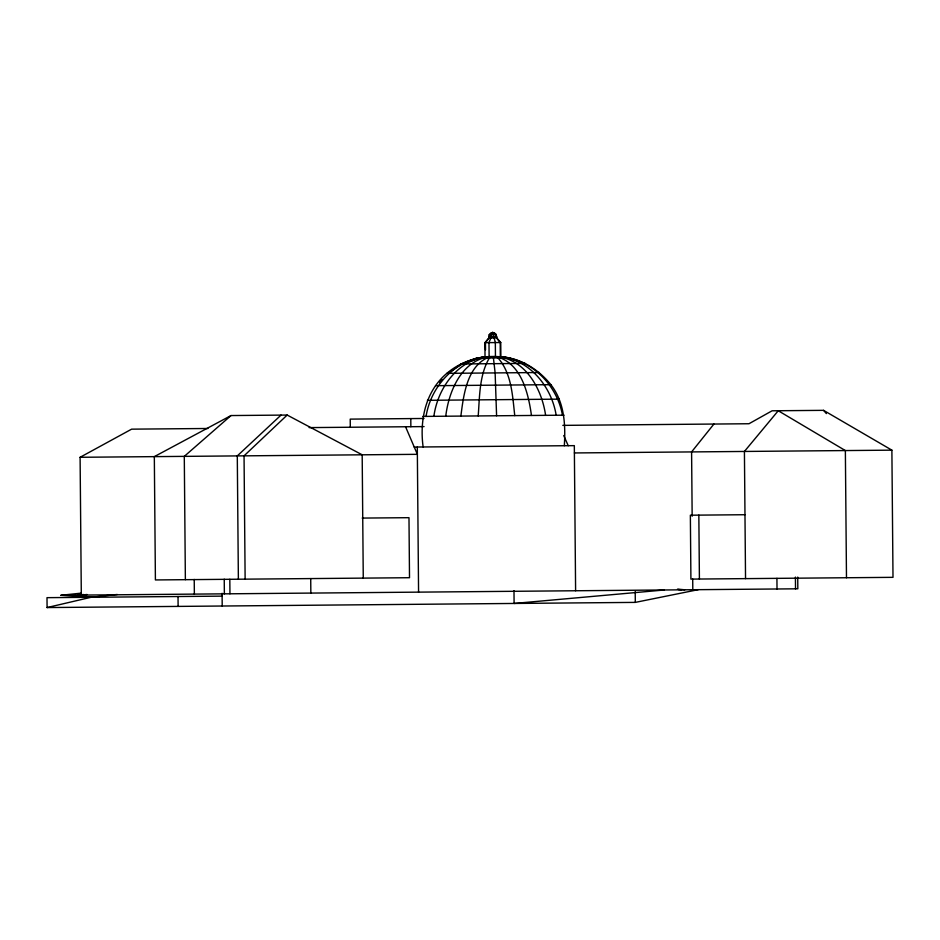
<?xml version="1.0" encoding="UTF-8"?>
<svg xmlns="http://www.w3.org/2000/svg" width="940" height="940" viewBox="0 0 940 940"><rect width="100%" height="100%" fill="white"/><g stroke="black" fill="none" stroke-linecap="round" stroke-linejoin="round"><path stroke-width="1.41" d="M478.202 415.938C479.717 396.492 479.189 375.283 489.364 357.964L491.15 356.965M460.87 416.091C463.573 395.117 466.898 365.989 489.117 356.988L488.988 342.63L490.868 337.918L491.091 334.534L492.736 332.443L496.191 334.487L496.743 337.871L500.75 342.524L500.879 356.883L508.81 357.788L523.85 363.416M445.748 416.22C448.65 391.968 460.776 362.264 487.331 357M433.88 416.326C437.547 388.948 456.946 360.619 485.945 357.012M426.079 416.397C430.602 386.904 454.596 359.985 485.028 357.024L484.899 342.665L488.824 337.942L489.317 334.558L492.736 332.443L495.944 334.499L496.473 337.871L500.197 342.536L500.327 356.883C529.96 359.679 551.698 387.104 556.163 415.257M423.129 446.97C419.498 420.262 425.444 391.381 446.841 373.345C461.951 360.596 481.632 354.838 501.255 356.883C520.901 358.152 538.714 369.573 550.864 384.672C564.505 402.167 565.633 424.481 564.329 445.736M713.918 424.046L691.593 451.917L692.157 516.236M439.603 382.592L442.364 379.502M363.263 578.112L362.182 454.807L287.17 415.057L244.047 455.841L245.129 579.158M281.025 415.104L237.291 455.9L238.372 579.216M492.113 333.007L493.7 332.995M287.17 415.057L231.029 415.551L184.287 456.37L185.368 579.674M449.014 372.557L461.423 363.968L476.721 358.07L484.829 357.024M87.091 594.491L81.31 595.091L80.1 457.287L131.624 429.157L207.905 428.487M231.029 415.551L154.325 456.629L155.405 579.945L409.511 577.712L408.982 517.682L362.194 518.081M471.892 360.737L478.202 358.058L485.569 357.012M222.11 596.136L47 597.664L47.082 607.557L91.086 597.276L117.265 594.48M47.082 607.557L635.311 602.387L698.209 589.674M483.148 357.623L485.592 357.212M91.086 597.276L60.947 595.279L81.263 593.14M77.785 595.126L83.59 594.515M664.416 589.979L514.098 603.457L513.992 590.673M490.762 333.019L494.722 332.983M489.317 334.558L496.191 334.487M488.812 336.637L496.731 336.567M488.824 337.942L496.743 337.871M484.899 342.665L500.75 342.524M476.345 358.07L509.574 357.788M460.694 363.968L525.319 363.404M446.841 373.345L539.348 372.534M435.526 385.682L550.864 384.672M427.395 400.311L559.253 399.147M744.985 514.721L690.36 515.202L690.912 579.111L893 577.336L891.884 450.154L823.558 410.345L772.093 410.792L748.992 423.74L562.825 425.373M422.871 416.42L564.071 415.186M423.999 418.476L350.221 419.123L350.303 427.242M309.084 427.606L424.069 426.596M414.199 447.052L574.328 445.642L575.609 590.755M80.1 457.287L417.36 454.326L405.563 426.76M574.387 452.951L891.884 450.154M60.947 595.279L797.825 588.804L797.719 577.078M677.517 589.11L684.766 589.791M678.327 589.556L681.253 589.827M501.067 356.883C531.829 359.209 557.209 385.365 562.472 415.198M499.963 356.895L505.567 357.623M499.081 356.895C526.682 360.948 542.039 390.018 545.6 415.351M499.963 357.13L502.782 357.599M497.424 356.918C521.559 363.921 528.374 393.519 531.464 415.468M823.558 410.345L826.377 413.6M563.73 435.549L568.23 445.701M493.312 356.953L495.133 372.921L496.59 415.774M514.756 415.621C512.5 395.94 511.748 373.462 497.965 357.882L495.451 356.93L495.333 342.571L492.736 332.443L489.564 334.546L489.094 337.942L485.451 342.665L485.51 349.833M846.482 577.736L845.366 450.565L778.25 410.745L744.421 451.447L745.538 578.629M795.416 577.09L795.522 588.828M776.922 578.347L777.016 588.981M698.843 515.132L699.407 579.028M692.709 579.087L692.803 589.721M635.217 591.577L635.311 602.387M417.301 447.029L418.57 592.13M410.792 418.582L410.862 426.713M310.717 578.582L310.846 593.081M229.818 579.287L229.947 593.786M224.237 579.181L224.366 593.833M222.087 593.281L222.204 606.018M194.228 579.439L194.357 594.104M178.024 596.512L178.118 606.406"/></g></svg>
